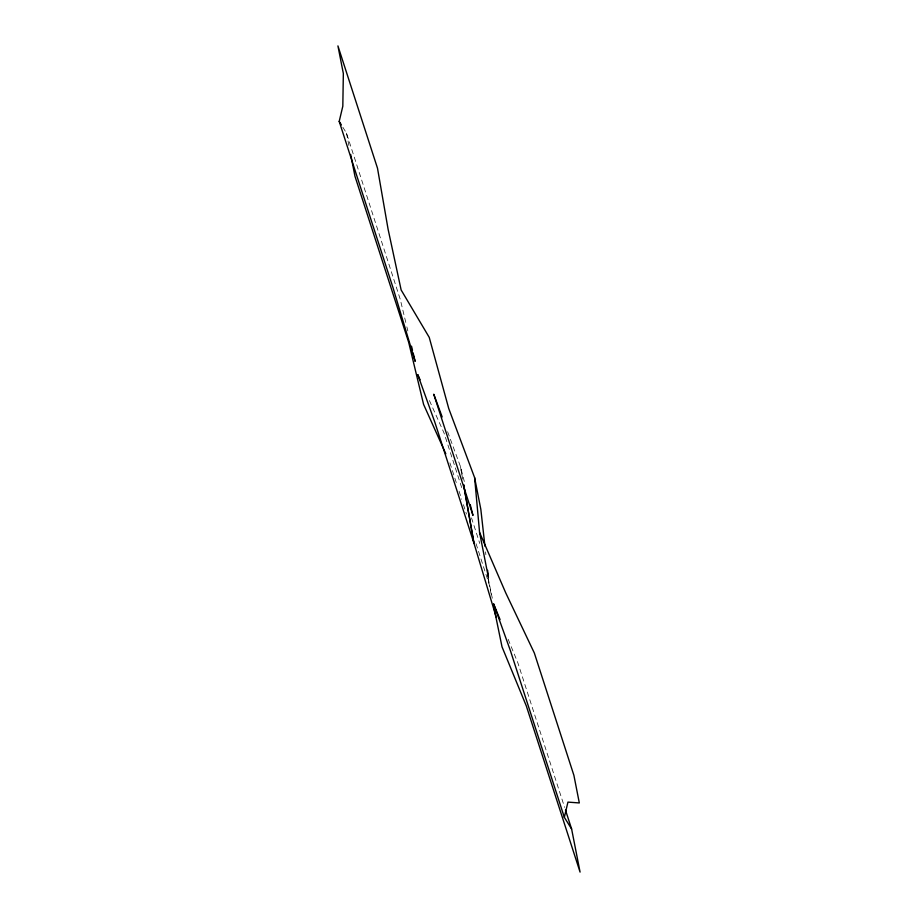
<?xml version="1.0" encoding="UTF-8"?>
<svg xmlns="http://www.w3.org/2000/svg" width="918" height="918" viewBox="0 0 918 918"><rect width="100%" height="100%" fill="white"/><g stroke="black" fill="none" stroke-linecap="round" stroke-linejoin="round"><path stroke-width="0.69" stroke-dasharray="4.59 3.44" d="M342.85 127.269L346.488 133.121L400.237 299.257L406.536 325.477M429.429 400.558L444.048 433.044L462.351 489.615M508.159 639.249L517.878 662.899L564.616 807.381M447.617 431.724L460.48 466.574L464.301 481.502M471.508 517.89L479.781 543.49M449.912 462.901L457.313 485.794M459.057 491.187L461.674 499.266M463.418 504.659L466.47 514.08M476.052 543.708L489.122 584.112L491.417 595.277M406.858 326.854L407.856 330.996M488.135 577.961L492.438 598.88M488.055 578.684L489.122 584.112M346.488 133.121L349.081 146.341M462.695 479.116L460.48 466.574L461.938 475.031M485.553 551.867L485.874 554.702"/><path stroke-width="1.38" d="M413.157 353.074L415.143 361.359L392.95 287.529L339.201 121.405L342.816 106.213L343.343 73.509L337.927 45.9L377.493 168.189L388.096 229.225L401.143 289.985L429.234 337.376L448.741 408.533L474.617 477.658L480.837 509.375L484.934 546.199M493.999 607.819L502.02 646.857L526.324 705.976L580.073 872.1L571.616 829.023L564.329 817.307L567.944 802.114L579.315 802.94L573.899 775.331L534.345 653.042L505.738 592.879L479.575 532.417L474.617 477.658M339.201 121.405L341.393 124.917M420.077 379.765L417.736 374.578L434.753 421.97L473.963 543.181L496.168 616.999M445.815 453.802L423.6 404.436L408.682 342.322L354.945 176.199L350.687 154.488M500.058 619.547L493.574 603.792L510.592 651.183L564.329 817.307M442.178 416.979L433.755 394.201L472.977 515.411L470.2 504.556M565.488 810.089L571.616 829.023M411.505 346.178L412.492 350.32M479.575 532.417L488.387 577.353L487.607 570.273M463.67 484.681L473.963 543.181L463.636 484.888"/></g></svg>
